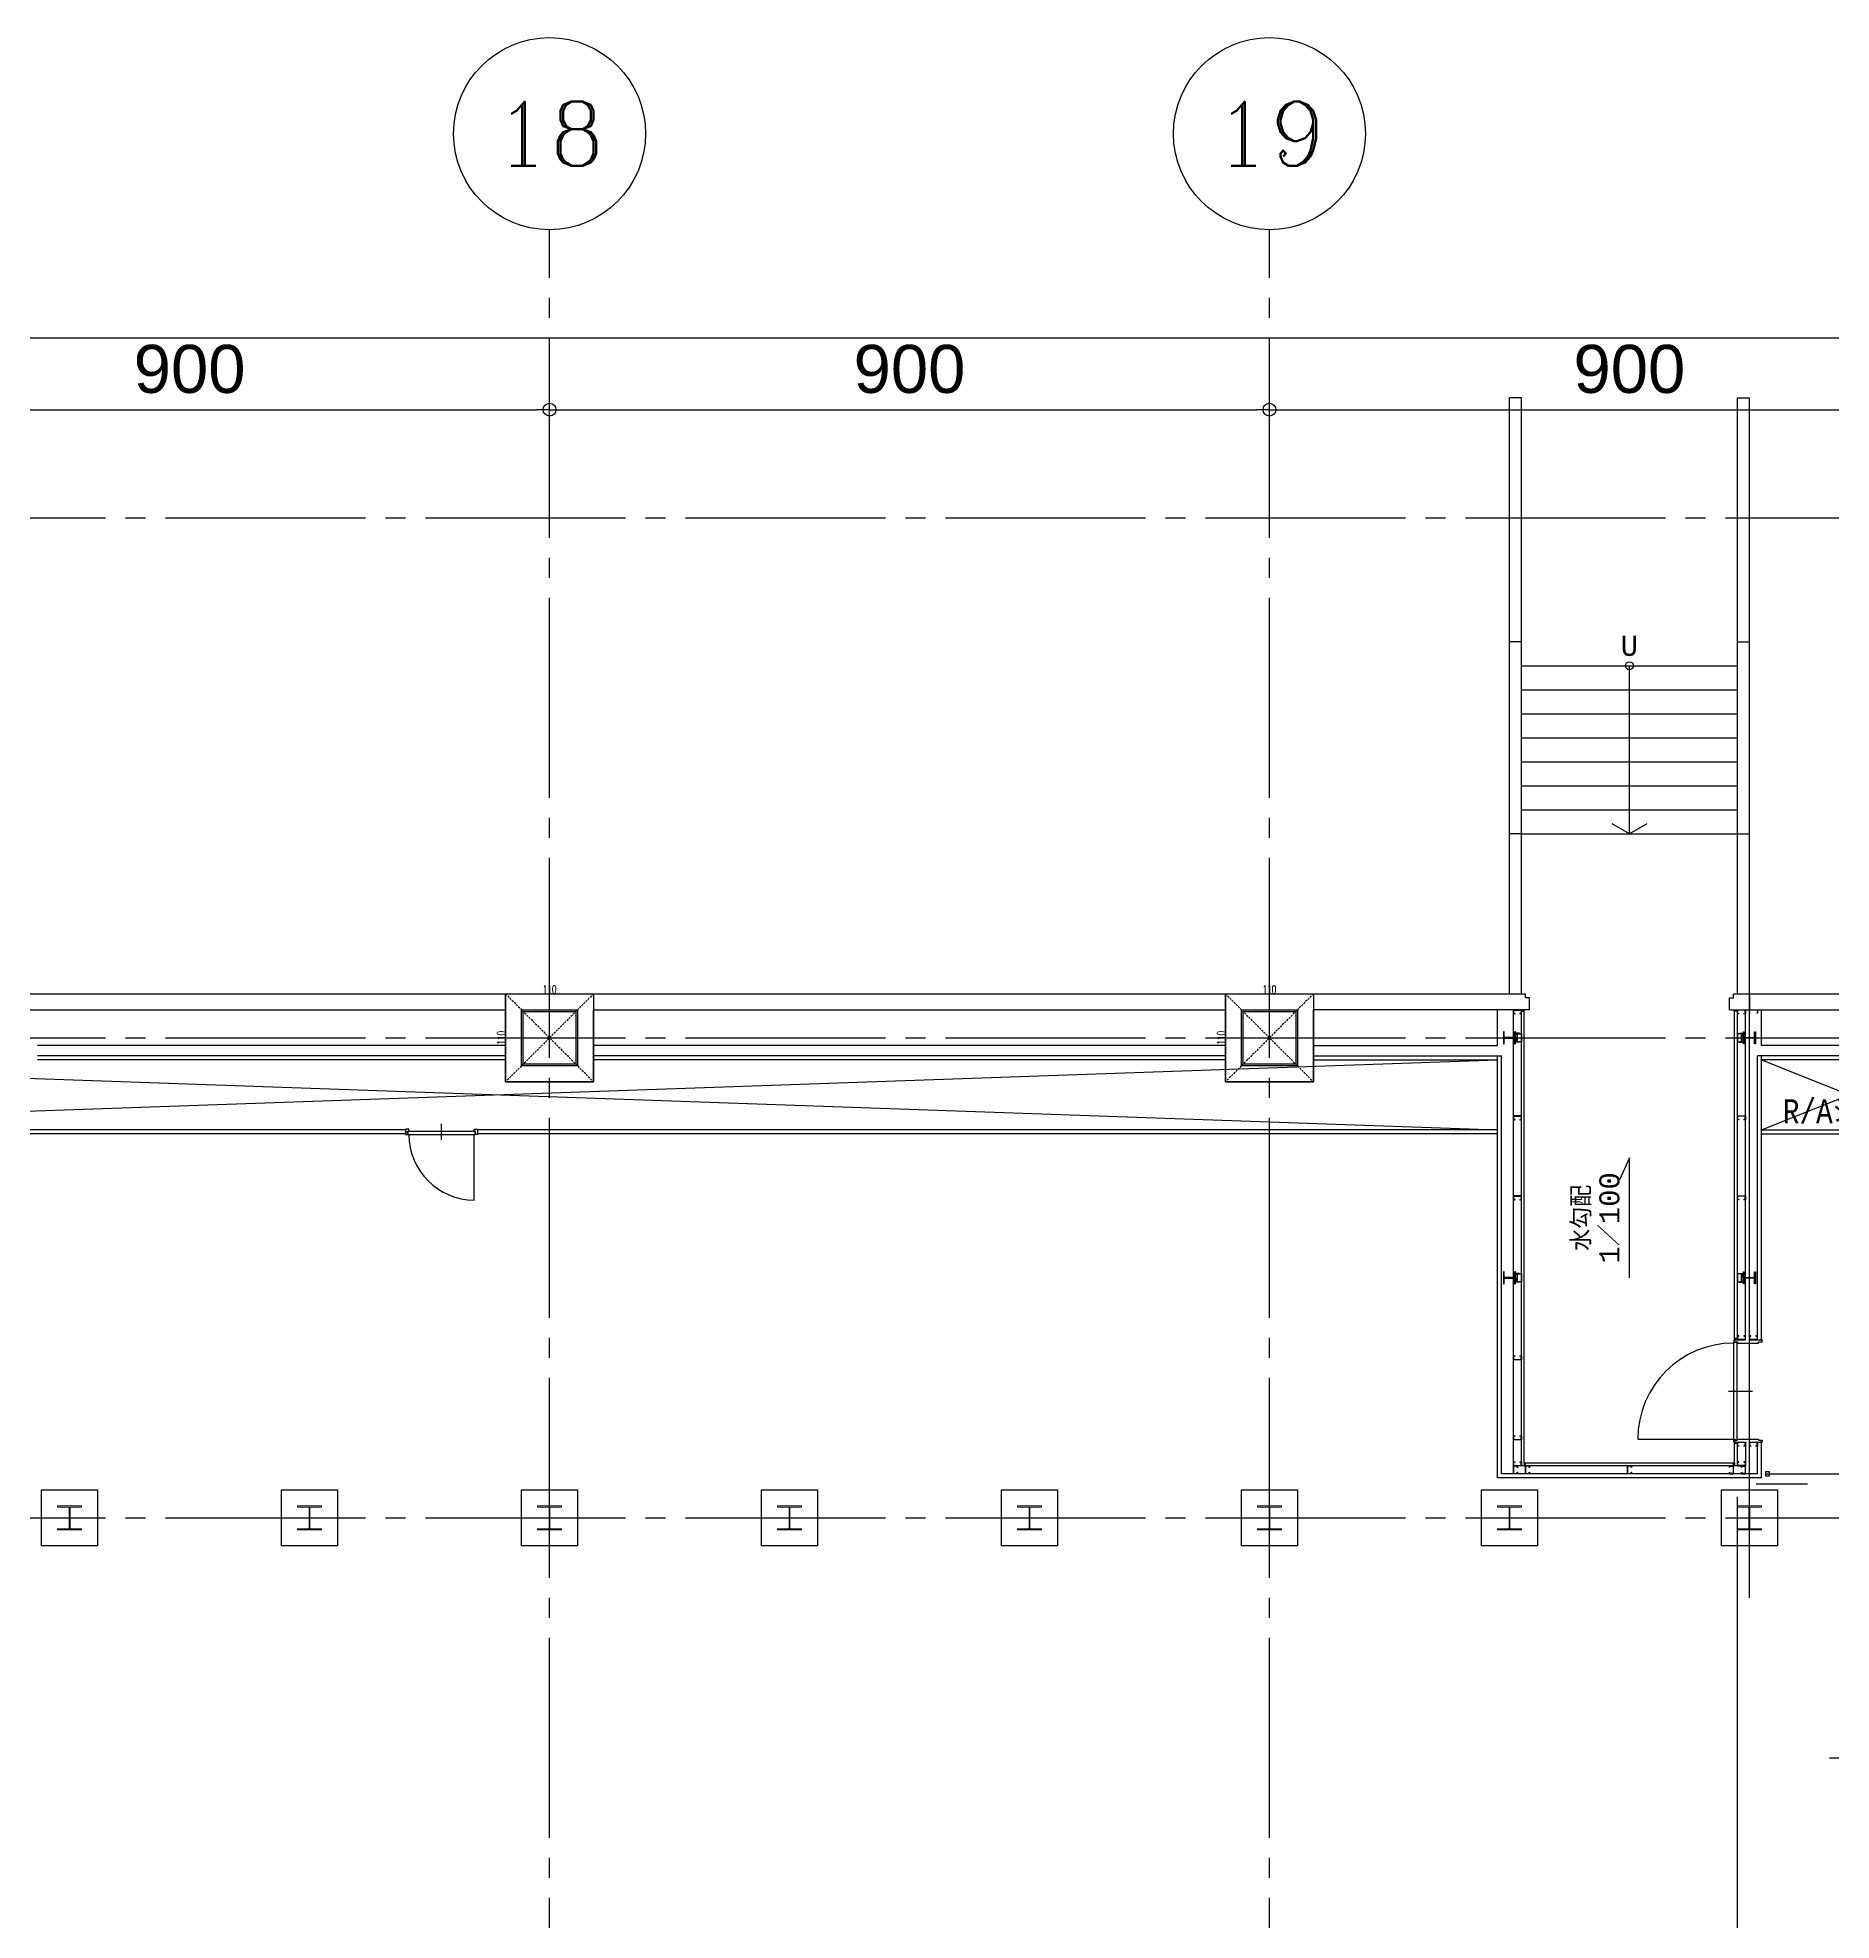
# Model space of a CAD drawing. Header units: millimetres. Extents: x -25195 to 195597, y 6477 to 112111.
# Drawn here: x 14720 to 16962, y 17647 to 20000 of the extents above; entities that cross this region are included whole.
import ezdxf
from ezdxf.enums import TextEntityAlignment as Align

# ---------------------------------------------------------------- set-up
doc = ezdxf.new("R2010")
doc.units = ezdxf.units.MM
doc.header["$LTSCALE"] = 100
doc.linetypes.add('X-N-FAB-L10$0$COL-CEN-LIN', pattern=[3.25, 2.5, -0.25, 0.25, -0.25])
doc.linetypes.add('X-N-FAB-L10$0$HIDDEN', pattern=[0.375, 0.25, -0.125])
for name, color, linetype in [('0-XREF', 7, 'Continuous'), ('X-N-FAB-L10$0$0-MC', 8, 'Continuous'), ('X-N-FAB-L10$0$0-NC', 8, 'Continuous'), ('X-N-FAB-L10$0$08', 8, 'Continuous'), ('X-N-FAB-L10$0$BEAM', 8, 'Continuous'), ('X-N-FAB-L10$0$BLOCK', 8, 'Continuous'), ('X-N-FAB-L10$0$CCL', 8, 'X-N-FAB-L10$0$COL-CEN-LIN'), ('X-N-FAB-L10$0$COL', 8, 'Continuous'), ('X-N-FAB-L10$0$COL-S', 8, 'Continuous')]:
    doc.layers.add(name, color=color, linetype=linetype)
doc.layers.add('X-N-FAB-L10$0$A-BLOCK', color=8, linetype='Continuous', plot=False)
doc.layers.add('X-N-FAB-L10$0$DIM', color=8, linetype='Continuous', plot=False)
doc.layers.add('X-N-FAB-L10$0$STEEL1', color=8, linetype='Continuous', lineweight=0)
doc.styles.add('X-N-FAB-L10$0$ATS', font='monotxt.shx', dxfattribs={"bigfont": 'BIGFONT.shx'})
doc.styles.add('X-N-FAB-L10$0$COL-NUM', font='romanc')
doc.styles.add('X-N-FAB-L10$0$DIM', font='simplex.shx', dxfattribs={"width": 0.67, "bigfont": 'chineset.shx'})
doc.styles.add('X-N-FAB-L10$0$DimStyUse', font='romans.shx', dxfattribs={"width": 0.7})
doc.styles.add('X-N-FAB-L10$0$Gen-Text', font='arial.ttf', dxfattribs={"height": 2.5})
doc.dimstyles.new('X-N-FAB-L10$0$cirl', dxfattribs={"dimtxt": 200, "dimasz": 50, "dimexe": 50, "dimexo": 0, "dimgap": 20, "dimtad": 1, "dimdsep": 46, "dimtxsty": 'X-N-FAB-L10$0$DimStyUse', "dimblk": 'X-N-FAB-L10$0$_Origin', "dimcen": 10, "dimdle": 50, "dimclrt": 2, "dimazin": 0, "dimtfac": 1, "dimtix": 1, "dimtmove": 2, "dimatfit": 3, "dimfxl": 10, "dimtolj": 1, "dimarcsym": 0})
doc.dimstyles.new('X-N-FAB-L10$0$JJP_005_defpoint', dxfattribs={"dimtxt": 20, "dimasz": 0.5, "dimexe": 0.5, "dimexo": 0.5, "dimgap": 0.5, "dimtad": 1, "dimdsep": 46, "dimtxsty": 'X-N-FAB-L10$0$DIM', "dimblk": 'X-N-FAB-L10$0$_None', "dimcen": 10, "dimclrd": 256, "dimclre": 256, "dimclrt": 256, "dimadec": 0, "dimazin": 0, "dimtfac": 1, "dimtix": 1, "dimtmove": 2, "dimatfit": 3, "dimldrblk": 'X-N-FAB-L10$0$_None', "dimfxl": 0.5, "dimtolj": 1, "dimtzin": 0, "dimarcsym": 0})

# ---------------------------------------------------------------- blocks, each defined once
blk = doc.blocks.new('X-N-FAB-L10$0$_Origin')
at = {"color": 0, "linetype": 'ByBlock', "lineweight": -2}
blk.add_line((0, 0), (-1, 0), dxfattribs=at)
blk.add_circle((0, 0), 0.5, dxfattribs=at)
blk = doc.blocks.new('*D128')
at = {"layer": 'DefPoints', "color": 0, "transparency": 16777216}
for p in [(0, 9025), (-26950, 8935), (0, 8935)]:
    blk.add_point(p, dxfattribs=at)
at = {"layer": 'X-N-FAB-L10$0$DIM', "color": 0, "lineweight": -2, "transparency": 16777216}
for p, q in [((-26950, 8935), (-26950, 9045)), ((0, 8935), (0, 9045)), ((-26934, 9025), (-16, 9025))]:
    blk.add_line(p, q, dxfattribs=at)
at = {"layer": 'X-N-FAB-L10$0$DIM', "color": 0, "lineweight": -2, "transparency": 16777216, "xscale": 16, "yscale": 16, "zscale": 16, "rotation": 180}
blk.add_blockref('X-N-FAB-L10$0$_Origin', (-26950, 9025), dxfattribs=at)
at = {"layer": 'X-N-FAB-L10$0$DIM', "color": 0, "lineweight": -2, "transparency": 16777216, "xscale": 16, "yscale": 16, "zscale": 16}
blk.add_blockref('X-N-FAB-L10$0$_Origin', (0, 9025), dxfattribs=at)
at = {"layer": 'X-N-FAB-L10$0$DIM', "color": 2, "transparency": 16777216, "insert": (-13475, 9075.6), "char_height": 2.5, "attachment_point": 5, "style": 'X-N-FAB-L10$0$Gen-Text'}
blk.add_mtext('\\A1;{\\H24x;26950}', dxfattribs=at)
blk = doc.blocks.new('*D145')
at = {"layer": 'DefPoints', "color": 0, "transparency": 16777216}
for p in [(-11650, 8935), (-12550, 8845), (-11650, 8845)]:
    blk.add_point(p, dxfattribs=at)
at = {"layer": 'X-N-FAB-L10$0$DIM', "color": 0, "lineweight": -2, "transparency": 16777216}
for p, q in [((-12550, 8845), (-12550, 8955)), ((-11650, 8845), (-11650, 8955)), ((-12534, 8935), (-11666, 8935))]:
    blk.add_line(p, q, dxfattribs=at)
at = {"layer": 'X-N-FAB-L10$0$DIM', "color": 0, "lineweight": -2, "transparency": 16777216, "xscale": 16, "yscale": 16, "zscale": 16, "rotation": 180}
blk.add_blockref('X-N-FAB-L10$0$_Origin', (-12550, 8935), dxfattribs=at)
at = {"layer": 'X-N-FAB-L10$0$DIM', "color": 0, "lineweight": -2, "transparency": 16777216, "xscale": 16, "yscale": 16, "zscale": 16}
blk.add_blockref('X-N-FAB-L10$0$_Origin', (-11650, 8935), dxfattribs=at)
at = {"layer": 'X-N-FAB-L10$0$DIM', "color": 2, "transparency": 16777216, "insert": (-12100, 8985.6), "char_height": 2.5, "attachment_point": 5, "style": 'X-N-FAB-L10$0$Gen-Text'}
blk.add_mtext('\\A1;{\\H24x;900}', dxfattribs=at)
blk = doc.blocks.new('X-N-FAB-L10$0$cn-y')
at = {"layer": 'X-N-FAB-L10$0$0-MC'}
blk.add_circle((-50, 0), 50, dxfattribs=at)
at = {"layer": 'X-N-FAB-L10$0$0-NC', "style": 'X-N-FAB-L10$0$COL-NUM'}
blk.add_attdef('GRID-Y', text='', height=50, dxfattribs=at).set_placement((-50, 0), align=Align.MIDDLE_CENTER)
blk = doc.blocks.new('*D146')
at = {"layer": 'DefPoints', "color": 0, "transparency": 16777216}
for p in [(-10750, 8935), (-11650, 8845), (-10750, 8845)]:
    blk.add_point(p, dxfattribs=at)
at = {"layer": 'X-N-FAB-L10$0$DIM', "color": 0, "lineweight": -2, "transparency": 16777216}
for p, q in [((-11650, 8845), (-11650, 8955)), ((-10750, 8845), (-10750, 8955)), ((-11634, 8935), (-10766, 8935))]:
    blk.add_line(p, q, dxfattribs=at)
at = {"layer": 'X-N-FAB-L10$0$DIM', "color": 0, "lineweight": -2, "transparency": 16777216, "xscale": 16, "yscale": 16, "zscale": 16, "rotation": 180}
blk.add_blockref('X-N-FAB-L10$0$_Origin', (-11650, 8935), dxfattribs=at)
at = {"layer": 'X-N-FAB-L10$0$DIM', "color": 0, "lineweight": -2, "transparency": 16777216, "xscale": 16, "yscale": 16, "zscale": 16}
blk.add_blockref('X-N-FAB-L10$0$_Origin', (-10750, 8935), dxfattribs=at)
at = {"layer": 'X-N-FAB-L10$0$DIM', "color": 2, "transparency": 16777216, "insert": (-11200, 8985.6), "char_height": 2.5, "attachment_point": 5, "style": 'X-N-FAB-L10$0$Gen-Text'}
blk.add_mtext('\\A1;{\\H24x;900}', dxfattribs=at)
blk = doc.blocks.new('*D147')
at = {"layer": 'DefPoints', "color": 0, "transparency": 16777216}
for p in [(-9850, 8935), (-10750, 8845), (-9850, 8845)]:
    blk.add_point(p, dxfattribs=at)
at = {"layer": 'X-N-FAB-L10$0$DIM', "color": 0, "lineweight": -2, "transparency": 16777216}
for p, q in [((-10750, 8845), (-10750, 8955)), ((-9850, 8845), (-9850, 8955)), ((-10734, 8935), (-9866, 8935))]:
    blk.add_line(p, q, dxfattribs=at)
at = {"layer": 'X-N-FAB-L10$0$DIM', "color": 0, "lineweight": -2, "transparency": 16777216, "xscale": 16, "yscale": 16, "zscale": 16, "rotation": 180}
blk.add_blockref('X-N-FAB-L10$0$_Origin', (-10750, 8935), dxfattribs=at)
at = {"layer": 'X-N-FAB-L10$0$DIM', "color": 0, "lineweight": -2, "transparency": 16777216, "xscale": 16, "yscale": 16, "zscale": 16}
blk.add_blockref('X-N-FAB-L10$0$_Origin', (-9850, 8935), dxfattribs=at)
at = {"layer": 'X-N-FAB-L10$0$DIM', "color": 2, "transparency": 16777216, "insert": (-10300, 8985.6), "char_height": 2.5, "attachment_point": 5, "style": 'X-N-FAB-L10$0$Gen-Text'}
blk.add_mtext('\\A1;{\\H24x;900}', dxfattribs=at)
blk = doc.blocks.new('X-N-FAB-L10$0$A$C08dda4ec')
at = {"layer": 'X-N-FAB-L10$0$COL'}
blk.add_lwpolyline([(0, 70), (70, 70), (70, 0), (0, 0)], close=True, dxfattribs=at)
at = {"layer": 'X-N-FAB-L10$0$STEEL1'}
blk.add_lwpolyline([(20, 50), (50, 50), (50, 48.5), (35.5, 48.5), (35.5, 21.5), (50, 21.5), (50, 20), (20, 20), (20, 21.5), (34.5, 21.5), (34.5, 48.5), (20, 48.5)], close=True, dxfattribs=at)
blk = doc.blocks.new('*D89')
at = {"layer": 'DefPoints', "lineweight": -2, "transparency": 16777216}
blk.add_line((0, 0), (110, 0), dxfattribs=at)
at = {"layer": 'DefPoints', "color": 0, "transparency": 16777216}
for p in [(0, 0), (110, 0), (110, 0)]:
    blk.add_point(p, dxfattribs=at)
at = {"layer": 'DefPoints', "transparency": 16777216, "insert": (55, 5.5), "char_height": 10, "attachment_point": 5, "style": 'X-N-FAB-L10$0$DIM'}
blk.add_mtext('\\A1;110', dxfattribs=at)
blk = doc.blocks.new('X-N-FAB-L10$0$_None')
blk = doc.blocks.new('*D90')
at = {"layer": 'DefPoints', "lineweight": -2, "transparency": 16777216}
blk.add_line((0, 0), (0, -110), dxfattribs=at)
at = {"layer": 'DefPoints', "color": 0, "transparency": 16777216}
for p in [(0, 0), (0, -110), (0, -110)]:
    blk.add_point(p, dxfattribs=at)
at = {"layer": 'DefPoints', "transparency": 16777216, "insert": (-5.5, -55), "char_height": 10, "attachment_point": 5, "rotation": 90, "style": 'X-N-FAB-L10$0$DIM'}
blk.add_mtext('\\A1;110', dxfattribs=at)
blk = doc.blocks.new('X-N-FAB-L10$0$A$C5b9bb6f0')
at = {"layer": 'X-N-FAB-L10$0$08'}
for p, q in [((19229.1, 9969), (19229.1, 10714)), ((19244.1, 10714), (19229.1, 10714)), ((19244.1, 9969), (19244.1, 10714)), ((19514.1, 9969), (19514.1, 10714)), ((19514.1, 10714), (19529.1, 10714)), ((19529.1, 9969), (19529.1, 10714)), ((19244.1, 10409), (19229.1, 10409)), ((19514.1, 10409), (19529.1, 10409)), ((19244.1, 10379), (19514.1, 10379)), ((19379.1, 10169), (19379.1, 10379)), ((19244.1, 10349), (19514.1, 10349)), ((19244.1, 10319), (19514.1, 10319)), ((19244.1, 10289), (19514.1, 10289)), ((19244.1, 10259), (19514.1, 10259)), ((19244.1, 10229), (19514.1, 10229)), ((19244.1, 10199), (19514.1, 10199)), ((19244.1, 10169), (19229.1, 10169)), ((19244.1, 10169), (19514.1, 10169)), ((19514.1, 10169), (19529.1, 10169)), ((19529.1, 9214), (19529.1, 10114)), ((17074.1, 9969), (19249.1, 9969)), ((19249.1, 9964), (19249.1, 9969)), ((19254.1, 9964), (19249.1, 9964)), ((19254.1, 9949), (19254.1, 9964)), ((19504.1, 9964), (19509.1, 9964)), ((19504.1, 9949), (19504.1, 9964)), ((19509.1, 9969), (21684.1, 9969)), ((19509.1, 9964), (19509.1, 9969)), ((19529.1, 9969), (19529.1, 9949)), ((17184.1, 9949), (17974.1, 9949)), ((18084.1, 9949), (18874.1, 9949)), ((19254.1, 9949), (18984.1, 9949)), ((19214.1, 9904.5), (19214.1, 9949)), ((19234.1, 9369), (19234.1, 9949)), ((19244.1, 9379), (19244.1, 9949)), ((19247.6, 9382.5), (19247.6, 9947)), ((19504.1, 9949), (19774.1, 9949)), ((19510.6, 9538), (19510.6, 9949)), ((19514.1, 9538), (19514.1, 9949)), ((19524.1, 9536.5), (19524.1, 9949)), ((19544.1, 9904.5), (19544.1, 9949)), ((16714.1, 9799), (19214.1, 9886.5)), ((16714.1, 9886.5), (19214.1, 9799)), ((17974.1, 9904.5), (17389.1, 9904.5)), ((17974.1, 9891.5), (17389.1, 9891.5)), ((17974.1, 9886.5), (17389.1, 9886.5)), ((18874.1, 9904.5), (18084.1, 9904.5)), ((18874.1, 9891.5), (18084.1, 9891.5)), ((18874.1, 9886.5), (18084.1, 9886.5)), ((18984.1, 9904.5), (19214.1, 9904.5)), ((18984.1, 9891.5), (19214.1, 9891.5)), ((18984.1, 9886.5), (19214.1, 9886.5)), ((19214.1, 9364), (19214.1, 9891.5)), ((19214.1, 9891.5), (19219.1, 9891.5)), ((19219.1, 9369), (19219.1, 9891.5)), ((19539.1, 9536.5), (19539.1, 9891.5)), ((19544.1, 9891.5), (19539.1, 9891.5)), ((19764.1, 9904.5), (19544.1, 9904.5)), ((19764.1, 9891.5), (19544.1, 9891.5)), ((19544.1, 9536.5), (19544.1, 9891.5)), ((19544.1, 9799), (19764.1, 9886.5)), ((19544.1, 9886.5), (19764.1, 9799)), ((19764.1, 9886.5), (19544.1, 9886.5)), ((17849.1, 9794), (16709.1, 9794)), ((17849.1, 9799), (16714.1, 9799)), ((17894.1, 9786.5), (17894.1, 9806.5)), ((17935, 9711.2), (17935, 9793)), ((19214.1, 9799), (17939.1, 9799)), ((19214.1, 9794), (17939.1, 9794)), ((19544.1, 9799), (19764.1, 9799)), ((19544.1, 9794), (19764.1, 9794)), ((19539.1, 9536.5), (19544.1, 9536.5)), ((19503.1, 9472.5), (19533.1, 9472.5)), ((19389.6, 9412.5), (19509.6, 9412.5)), ((19510.6, 9382.5), (19510.6, 9407)), ((19514.1, 9379), (19514.1, 9407)), ((19524.1, 9408.5), (19524.1, 9379)), ((19539.1, 9369), (19539.1, 9408.5)), ((19539.1, 9408.5), (19544.1, 9408.5)), ((19544.1, 9364), (19544.1, 9408.5)), ((19539.1, 9369), (19219.1, 9369)), ((19514.1, 9379), (19244.1, 9379)), ((19510.6, 9382.5), (19247.6, 9382.5)), ((19549.1, 9369), (19756.6, 9369)), ((19544.1, 9364), (19214.1, 9364)), ((19537.6, 9356.5), (19601.6, 9356.5)), ((19514.1, 8059), (19514.1, 9340.5)), ((19629.1, 9014), (24514.1, 9014))]:
    blk.add_line(p, q, dxfattribs=at)
for points in [[(19400.8, 10181.5), (19379.1, 10169), (19357.5, 10181.5)], [(17974.1, 9949), (17974.1, 9859), (18084.1, 9859), (18084.1, 9949)], [(18874.1, 9949), (18874.1, 9859), (18984.1, 9859), (18984.1, 9949)], [(19530.1, 9945), (19529.1, 9945), (19529.1, 9949), (19539.1, 9949), (19539.1, 9945), (19538.1, 9945)], [(19379.1, 9614), (19379.1, 9764), (19366.7, 9736.7)], [(19512.1, 9536.5), (19509.6, 9536.5), (19509.6, 9534), (19514.1, 9534), (19514.1, 9532.5), (19540.6, 9532.5), (19540.6, 9534), (19545.1, 9534), (19545.1, 9536.5), (19542.6, 9536.5)], [(19512.1, 9408.5), (19509.6, 9408.5), (19509.6, 9411), (19514.1, 9411), (19514.1, 9412.5), (19540.6, 9412.5), (19540.6, 9411), (19545.1, 9411), (19545.1, 9408.5), (19542.6, 9408.5)]]:
    blk.add_lwpolyline(points, dxfattribs=at)
for points in [[(17994.1, 9879), (17994.1, 9949), (18064.1, 9949), (18064.1, 9879)], [(17996.1, 9881), (17996.1, 9947), (18062.1, 9947), (18062.1, 9881)], [(18894.1, 9879), (18894.1, 9949), (18964.1, 9949), (18964.1, 9879)], [(18896.1, 9881), (18896.1, 9947), (18962.1, 9947), (18962.1, 9881)], [(19242.1, 9944), (19244.1, 9944), (19244.1, 9949), (19234.1, 9949), (19234.1, 9944), (19236.1, 9944), (19236.1, 9944.4), (19234.4, 9944.4), (19234.4, 9948.7), (19243.8, 9948.7), (19243.8, 9944.4), (19242.1, 9944.4)], [(19244.1, 9947.5), (19247.6, 9947.5), (19247.6, 9949), (19244.1, 9949)], [(19514.1, 9947.5), (19510.6, 9947.5), (19510.6, 9949), (19514.1, 9949)], [(19516.1, 9944), (19514.1, 9944), (19514.1, 9949), (19524.1, 9949), (19524.1, 9944), (19522.1, 9944), (19522.1, 9944.4), (19523.8, 9944.4), (19523.8, 9948.7), (19514.4, 9948.7), (19514.4, 9944.4), (19516.1, 9944.4)], [(19236.6, 9906.5), (19236.6, 9921.5), (19235.6, 9921.5), (19235.6, 9914.4), (19222.6, 9914.4), (19222.6, 9921.5), (19221.6, 9921.5), (19221.6, 9906.5), (19222.6, 9906.5), (19222.6, 9913.7), (19235.6, 9913.7), (19235.6, 9906.5)], [(19241.6, 9919.6), (19236.6, 9919.6), (19236.6, 9914.6), (19237.2, 9914.6), (19237.2, 9919), (19241.6, 9919)], [(19241.6, 9908.4), (19236.6, 9908.4), (19236.6, 9913.4), (19237.2, 9913.4), (19237.2, 9909), (19241.6, 9909)], [(19239.1, 9909), (19239.1, 9919), (19244.1, 9919), (19244.1, 9909)], [(19519.1, 9909), (19519.1, 9919), (19514.1, 9919), (19514.1, 9909)], [(19516.6, 9919.6), (19521.6, 9919.6), (19521.6, 9914.6), (19521, 9914.6), (19521, 9919), (19516.6, 9919)], [(19516.6, 9908.4), (19521.6, 9908.4), (19521.6, 9913.4), (19521, 9913.4), (19521, 9909), (19516.6, 9909)], [(19521.6, 9906.5), (19521.6, 9921.5), (19522.6, 9921.5), (19522.6, 9914.4), (19535.6, 9914.4), (19535.6, 9921.5), (19536.6, 9921.5), (19536.6, 9906.5), (19535.6, 9906.5), (19535.6, 9913.7), (19522.6, 9913.7), (19522.6, 9906.5)], [(19242.1, 9811.5), (19244.1, 9811.5), (19244.1, 9816.5), (19234.1, 9816.5), (19234.1, 9811.5), (19236.1, 9811.5), (19236.1, 9811.9), (19234.4, 9811.9), (19234.4, 9816.2), (19243.8, 9816.2), (19243.8, 9811.9), (19242.1, 9811.9)], [(19516.1, 9811.5), (19514.1, 9811.5), (19514.1, 9816.5), (19524.1, 9816.5), (19524.1, 9811.5), (19522.1, 9811.5), (19522.1, 9811.9), (19523.8, 9811.9), (19523.8, 9816.2), (19514.4, 9816.2), (19514.4, 9811.9), (19516.1, 9811.9)], [(17853.2, 9797.5), (17853.2, 9800), (17849.1, 9800), (17849.1, 9793), (17851.6, 9793), (17851.6, 9797.5)], [(17852.1, 9793), (17936.1, 9793), (17936.1, 9797), (17852.1, 9797)], [(17935, 9797.5), (17935, 9800), (17939.1, 9800), (17939.1, 9793), (17936.6, 9793), (17936.6, 9797.5)], [(19242.1, 9711.5), (19244.1, 9711.5), (19244.1, 9716.5), (19234.1, 9716.5), (19234.1, 9711.5), (19236.1, 9711.5), (19236.1, 9711.9), (19234.4, 9711.9), (19234.4, 9716.2), (19243.8, 9716.2), (19243.8, 9711.9), (19242.1, 9711.9)], [(19516.1, 9711.5), (19514.1, 9711.5), (19514.1, 9716.5), (19524.1, 9716.5), (19524.1, 9711.5), (19522.1, 9711.5), (19522.1, 9711.9), (19523.8, 9711.9), (19523.8, 9716.2), (19514.4, 9716.2), (19514.4, 9711.9), (19516.1, 9711.9)], [(19236.6, 9606.5), (19236.6, 9621.5), (19235.6, 9621.5), (19235.6, 9614.4), (19222.6, 9614.4), (19222.6, 9621.5), (19221.6, 9621.5), (19221.6, 9606.5), (19222.6, 9606.5), (19222.6, 9613.7), (19235.6, 9613.7), (19235.6, 9606.5)], [(19241.6, 9619.6), (19236.6, 9619.6), (19236.6, 9614.6), (19237.2, 9614.6), (19237.2, 9619), (19241.6, 9619)], [(19241.6, 9608.4), (19236.6, 9608.4), (19236.6, 9613.4), (19237.2, 9613.4), (19237.2, 9609), (19241.6, 9609)], [(19239.1, 9609), (19239.1, 9619), (19244.1, 9619), (19244.1, 9609)], [(19519.1, 9609), (19519.1, 9619), (19514.1, 9619), (19514.1, 9609)], [(19516.6, 9619.6), (19521.6, 9619.6), (19521.6, 9614.6), (19521, 9614.6), (19521, 9619), (19516.6, 9619)], [(19516.6, 9608.4), (19521.6, 9608.4), (19521.6, 9613.4), (19521, 9613.4), (19521, 9609), (19516.6, 9609)], [(19521.6, 9606.5), (19521.6, 9621.5), (19522.6, 9621.5), (19522.6, 9614.4), (19535.6, 9614.4), (19535.6, 9621.5), (19536.6, 9621.5), (19536.6, 9606.5), (19535.6, 9606.5), (19535.6, 9613.7), (19522.6, 9613.7), (19522.6, 9606.5)], [(19509.6, 9411.5), (19509.6, 9533.5), (19513.6, 9533.5), (19513.6, 9411.5)], [(19514.1, 9538), (19510.6, 9538), (19510.6, 9536.5), (19514.1, 9536.5)], [(19516.1, 9541.5), (19514.1, 9541.5), (19514.1, 9536.5), (19524.1, 9536.5), (19524.1, 9541.5), (19522.1, 9541.5), (19522.1, 9541.2), (19523.8, 9541.2), (19523.8, 9536.9), (19514.4, 9536.9), (19514.4, 9541.2), (19516.1, 9541.2)], [(19531.1, 9541.5), (19529.1, 9541.5), (19529.1, 9536.5), (19539.1, 9536.5), (19539.1, 9541.5), (19537.1, 9541.5), (19537.1, 9541.2), (19538.8, 9541.2), (19538.8, 9536.9), (19529.4, 9536.9), (19529.4, 9541.2), (19531.1, 9541.2)], [(19242.1, 9516.5), (19244.1, 9516.5), (19244.1, 9511.5), (19234.1, 9511.5), (19234.1, 9516.5), (19236.1, 9516.5), (19236.1, 9516.2), (19234.4, 9516.2), (19234.4, 9511.9), (19243.8, 9511.9), (19243.8, 9516.2), (19242.1, 9516.2)], [(19242.1, 9416.5), (19244.1, 9416.5), (19244.1, 9411.5), (19234.1, 9411.5), (19234.1, 9416.5), (19236.1, 9416.5), (19236.1, 9416.2), (19234.4, 9416.2), (19234.4, 9411.9), (19243.8, 9411.9), (19243.8, 9416.2), (19242.1, 9416.2)], [(19514.1, 9407), (19510.6, 9407), (19510.6, 9408.5), (19514.1, 9408.5)], [(19516.1, 9403.5), (19514.1, 9403.5), (19514.1, 9408.5), (19524.1, 9408.5), (19524.1, 9403.5), (19522.1, 9403.5), (19522.1, 9403.9), (19523.8, 9403.9), (19523.8, 9408.2), (19514.4, 9408.2), (19514.4, 9403.9), (19516.1, 9403.9)], [(19531.1, 9403.5), (19529.1, 9403.5), (19529.1, 9408.5), (19539.1, 9408.5), (19539.1, 9403.5), (19537.1, 9403.5), (19537.1, 9403.9), (19538.8, 9403.9), (19538.8, 9408.2), (19529.4, 9408.2), (19529.4, 9403.9), (19531.1, 9403.9)], [(19242.1, 9384), (19244.1, 9384), (19244.1, 9379), (19234.1, 9379), (19234.1, 9384), (19236.1, 9384), (19236.1, 9383.7), (19234.4, 9383.7), (19234.4, 9379.4), (19243.8, 9379.4), (19243.8, 9383.7), (19242.1, 9383.7)], [(19239.1, 9371), (19239.1, 9369), (19234.1, 9369), (19234.1, 9379), (19239.1, 9379), (19239.1, 9377), (19238.8, 9377), (19238.8, 9378.7), (19234.4, 9378.7), (19234.4, 9369.4), (19238.8, 9369.4), (19238.8, 9371)], [(19249.1, 9379), (19249.1, 9382.5), (19247.6, 9382.5), (19247.6, 9379)], [(19254.1, 9371), (19254.1, 9369), (19249.1, 9369), (19249.1, 9379), (19254.1, 9379), (19254.1, 9377), (19253.8, 9377), (19253.8, 9378.7), (19249.4, 9378.7), (19249.4, 9369.4), (19253.8, 9369.4), (19253.8, 9371)], [(19381.6, 9371), (19381.6, 9369), (19376.6, 9369), (19376.6, 9379), (19381.6, 9379), (19381.6, 9377), (19381.3, 9377), (19381.3, 9378.7), (19376.9, 9378.7), (19376.9, 9369.4), (19381.3, 9369.4), (19381.3, 9371)], [(19504.1, 9371), (19504.1, 9369), (19509.1, 9369), (19509.1, 9379), (19504.1, 9379), (19504.1, 9377), (19504.4, 9377), (19504.4, 9378.7), (19508.8, 9378.7), (19508.8, 9369.4), (19504.4, 9369.4), (19504.4, 9371)], [(19509.1, 9379), (19509.1, 9382.5), (19510.6, 9382.5), (19510.6, 9379)], [(19516.1, 9384), (19514.1, 9384), (19514.1, 9379), (19524.1, 9379), (19524.1, 9384), (19522.1, 9384), (19522.1, 9383.7), (19523.8, 9383.7), (19523.8, 9379.4), (19514.4, 9379.4), (19514.4, 9383.7), (19516.1, 9383.7)], [(19519.1, 9371), (19519.1, 9369), (19524.1, 9369), (19524.1, 9379), (19519.1, 9379), (19519.1, 9377), (19519.4, 9377), (19519.4, 9378.7), (19523.8, 9378.7), (19523.8, 9369.4), (19519.4, 9369.4), (19519.4, 9371)], [(19549.1, 9366.5), (19554.1, 9366.5), (19554.1, 9371.5), (19549.1, 9371.5)]]:
    blk.add_lwpolyline(points, close=True, dxfattribs=at)
blk.add_circle((19379.1, 10379), 5, dxfattribs=at)
for centre, radius, start, end in [((17935, 9793), 81.8, 180, 270), ((19509.6, 9412.5), 120, 90, 180)]:
    blk.add_arc(centre, radius, start, end, dxfattribs=at)
at = {"layer": 'X-N-FAB-L10$0$08', "style": 'X-N-FAB-L10$0$ATS'}
blk.add_text('U', height=25, dxfattribs=at).set_placement((19379.1, 10404), align=Align.MIDDLE_CENTER)
at = {"layer": 'X-N-FAB-L10$0$08', "style": 'X-N-FAB-L10$0$ATS', "width": 0.8}
blk.add_text('R/Aシャフト', height=30, dxfattribs=at).set_placement((19654.9, 9822.1), align=Align.MIDDLE_CENTER)
at = {"layer": 'X-N-FAB-L10$0$08', "style": 'X-N-FAB-L10$0$ATS'}
for s, p in [('1／100', (19354.1, 9689)), ('水勾配', (19319.1, 9689))]:
    blk.add_text(s, height=25, rotation=90, dxfattribs=at).set_placement(p, align=Align.MIDDLE_CENTER)
blk = doc.blocks.new('*U88')
at = {"layer": 'DefPoints', "linetype": 'X-N-FAB-L10$0$HIDDEN', "ltscale": 0.1}
for p, q in [((110, 0), (0, -110)), ((0, 0), (110, -110))]:
    blk.add_line(p, q, dxfattribs=at)
at = {"layer": 'X-N-FAB-L10$0$COL', "ltscale": 0.1}
blk.add_lwpolyline([(0, 0), (110, 0), (110, -110), (0, -110)], close=True, dxfattribs=at)
at = {"layer": 'DefPoints'}
dim = blk.add_linear_dim(base=(0, -110), p1=(0, 0), p2=(0, -110), angle=90, dimstyle='X-N-FAB-L10$0$JJP_005_defpoint', override={"dimtxt": 10}, dxfattribs=at)
dim.commit()
dim.dimension.update_dxf_attribs({"geometry": '*D90', "text_midpoint": (-5.5, -55)})
dim = blk.add_linear_dim(base=(110, 0), p1=(0, 0), p2=(110, 0), dimstyle='X-N-FAB-L10$0$JJP_005_defpoint', override={"dimtxt": 10}, dxfattribs=at)
dim.commit()
dim.dimension.update_dxf_attribs({"geometry": '*D89', "text_midpoint": (55, 5.5)})
blk = doc.blocks.new('X-N-FAB-L10$0$A$C467ba2ca')
at = {"layer": 'X-N-FAB-L10$0$CCL'}
for p, q in [((-11650, 0), (-11650, 9160)), ((-10750, 0), (-10750, 9160)), ((-27730, 8800), (360, 8800)), ((-27730, 8150), (360, 8150)), ((-27730, 7550), (360, 7550))]:
    blk.add_line(p, q, dxfattribs=at)
at = {"layer": 'X-N-FAB-L10$0$COL-S'}
for points in [[(-11685, 8185), (-11615, 8185), (-11615, 8115), (-11685, 8115)], [(-10785, 8185), (-10715, 8185), (-10715, 8115), (-10785, 8115)]]:
    blk.add_lwpolyline(points, close=True, dxfattribs=at)
at = {"layer": 'X-N-FAB-L10$0$A-BLOCK'}
ref = blk.add_blockref('X-N-FAB-L10$0$cn-y', (-11530, 9280), dxfattribs=dict(at, xscale=2.399999999999997, yscale=2.399999999999997, zscale=2.399999999999997))
ref.add_attrib('GRID-Y', '18', dxfattribs={"layer": 'X-N-FAB-L10$0$0-NC', "height": 80, "style": 'X-N-FAB-L10$0$COL-NUM'}).set_placement((-11650, 9280), align=Align.MIDDLE_CENTER)
ref = blk.add_blockref('X-N-FAB-L10$0$cn-y', (-10630, 9280), dxfattribs=dict(at, xscale=2.399999999999997, yscale=2.399999999999997, zscale=2.399999999999997))
ref.add_attrib('GRID-Y', '19', dxfattribs={"layer": 'X-N-FAB-L10$0$0-NC', "height": 80, "style": 'X-N-FAB-L10$0$COL-NUM'}).set_placement((-10750, 9280), align=Align.MIDDLE_CENTER)
at = {"layer": 'X-N-FAB-L10$0$BEAM'}
for p in [(-11705, 8205), (-10805, 8205)]:
    blk.add_blockref('*U88', p, dxfattribs=at)
at = {"layer": 'X-N-FAB-L10$0$COL'}
for p in [(-12285, 7515), (-11985, 7515), (-11685, 7515), (-11385, 7515), (-11085, 7515), (-10785, 7515), (-10485, 7515), (-10185, 7515)]:
    blk.add_blockref('X-N-FAB-L10$0$A$C08dda4ec', p, dxfattribs=at)
at = {"layer": 'X-N-FAB-L10$0$DIM'}
for base, p1, p2, picture, middle in [((0, 9025), (-26950, 8935), (0, 8935), '*D128', (-13475, 9075.634)), ((-11650, 8935), (-12550, 8845), (-11650, 8845), '*D145', (-12100, 8985.634)), ((-10750, 8935), (-11650, 8845), (-10750, 8845), '*D146', (-11200, 8985.634)), ((-9850, 8935), (-10750, 8845), (-9850, 8845), '*D147', (-10300, 8985.634))]:
    dim = blk.add_linear_dim(base=base, p1=p1, p2=p2, text='{\\H24x;<>}', dimstyle='X-N-FAB-L10$0$cirl', override={"dimtxt": 60, "dimasz": 16, "dimexe": 20, "dimgap": 20, "dimtxsty": 'X-N-FAB-L10$0$Gen-Text'}, dxfattribs=at)
    dim.commit()
    dim.dimension.update_dxf_attribs({"geometry": picture, "text_midpoint": middle})
blk = doc.blocks.new('X-N-FAB-L10')
at = {"layer": 'X-N-FAB-L10$0$COL-S'}
for points in [[(15325, 18785), (15395, 18785), (15395, 18715), (15325, 18715)], [(16225, 18785), (16295, 18785), (16295, 18715), (16225, 18715)]]:
    blk.add_lwpolyline(points, close=True, dxfattribs=at)
blk.add_blockref('X-N-FAB-L10$0$A$C5b9bb6f0', (-2669.1, 8836))
at = {"layer": 'X-N-FAB-L10$0$BEAM'}
for p in [(15305, 18805), (16205, 18805)]:
    blk.add_blockref('*U88', p, dxfattribs=at)
at = {"layer": 'X-N-FAB-L10$0$BLOCK'}
blk.add_blockref('X-N-FAB-L10$0$A$C467ba2ca', (27010, 10600), dxfattribs=at)
at = {"layer": 'X-N-FAB-L10$0$COL'}
for p in [(14725, 18115), (15025, 18115), (15325, 18115), (15625, 18115), (15925, 18115), (16225, 18115), (16525, 18115), (16825, 18115)]:
    blk.add_blockref('X-N-FAB-L10$0$A$C08dda4ec', p, dxfattribs=at)

msp = doc.modelspace()

# ---------------------------------------------------------------- block references
at = {"layer": '0-XREF'}
msp.add_blockref('X-N-FAB-L10', (0, 0), dxfattribs=at)

doc.saveas('drawing.dxf')
